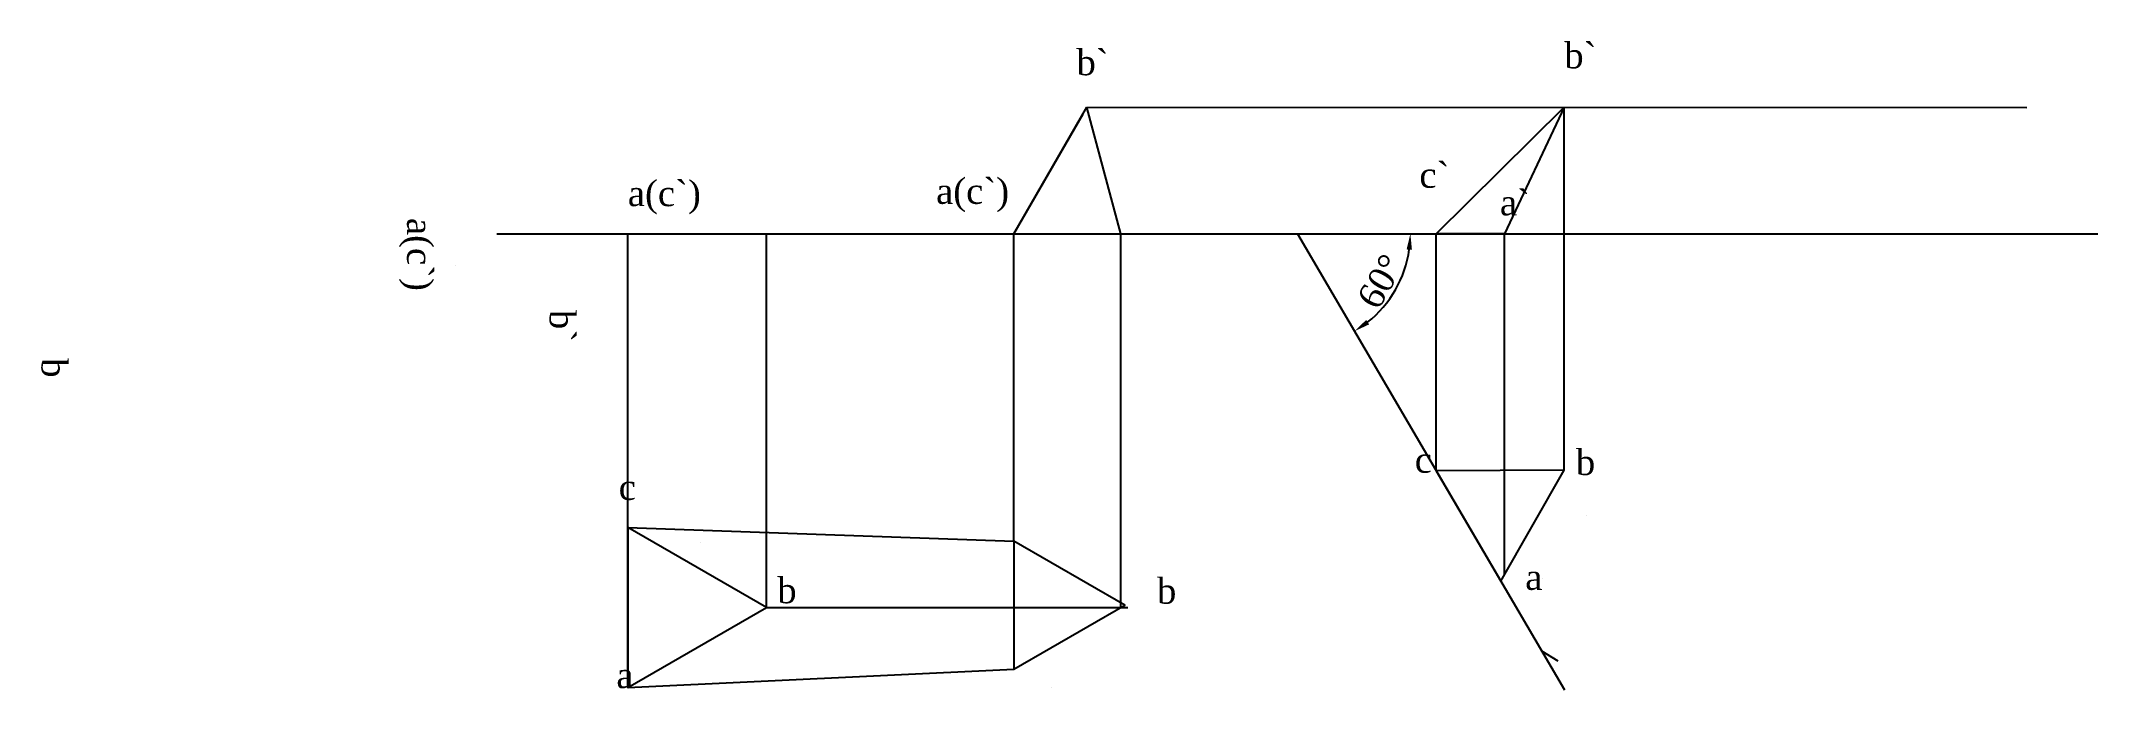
# Paper-space layout 'Layout4' of a CAD drawing. Header units: millimetres. Extents: x -55 to 266, y 44 to 145.
import ezdxf

# ---------------------------------------------------------------- set-up
doc = ezdxf.new("R2010")
doc.units = ezdxf.units.MM
doc.layers.add('PROJECTION LINE', color=250, linetype='Continuous')
doc.layers.add('VISIBLE LINE', color=250, linetype='Continuous', plot=False)
doc.styles.get("Standard").update_dxf_attribs({"font": 'times.ttf', "height": 4})
doc.dimstyles.new('ISO-25', dxfattribs={"dimtxt": 2.5, "dimasz": 2.5, "dimexe": 1.25, "dimexo": 0.625, "dimtad": 1, "dimtoh": 1, "dimtxsty": 'Standard', "dimcen": 2.5, "dimadec": 0, "dimazin": 0, "dimtfac": 1, "dimtmove": 0, "dimatfit": 3, "dimfxl": 1, "dimarcsym": 0})

# ---------------------------------------------------------------- blocks, each defined once
blk = doc.blocks.new('*D29')
at = {"layer": 'Defpoints', "color": 0, "transparency": 16777216}
for p in [(16.41, 115.12), (141.41, 115.12), (266.41, 115.12), (154.97, 103.83), (183.1, 43.84)]:
    blk.add_point(p, dxfattribs=at)
at = {"layer": 'VISIBLE LINE', "color": 0, "lineweight": -2, "transparency": 16777216}
blk.add_arc((141.41, 115.12), 17.65, 308.4452, 351.8789, dxfattribs=at)
at = {"layer": 'VISIBLE LINE', "color": 0, "transparency": 16777216}
for points in [[(158.47, 112.66), (159.3, 112.6), (159.06, 115.12)], [(152.62, 100.95), (152.15, 101.64), (150.32, 99.88)]]:
    blk.add_solid(points, dxfattribs=at)
at = {"layer": 'VISIBLE LINE', "color": 0, "transparency": 16777216, "insert": (154.41, 107.66), "char_height": 4, "attachment_point": 5, "rotation": 60.162}
blk.add_mtext('60°', dxfattribs=at)

psp = doc.layouts.new('Layout4')

# ---------------------------------------------------------------- linework, layer by layer
at = {"layer": 'Defpoints'}
for p, q in [((16.408, 115.122), (266.408, 115.122)), ((9.947, 110.102), (9.947, 110.102))]:
    psp.add_line(p, q, dxfattribs=at)
at = {"layer": 'PROJECTION LINE'}
for p, q in [((113.842, 115.122), (108.554, 134.906)), ((108.554, 134.906), (255.328, 134.859)), ((97.137, 115.122), (107.957, 133.863)), ((163.072, 115.122), (183.09, 134.882)), ((183.09, 134.882), (173.78, 115.122)), ((183.072, 78.197), (183.09, 134.882)), ((36.867, 115.122), (58.517, 115.122)), ((163.072, 78.084), (163.072, 115.122)), ((173.78, 115.122), (163.072, 115.122)), ((173.763, 61.862), (173.78, 115.122)), ((179.534, 49.939), (182.09, 48.369))]:
    psp.add_line(p, q, dxfattribs=at)
at = {"layer": 'VISIBLE LINE'}
for p, q in [((97.132, 115.122), (108.554, 134.906)), ((97.132, 115.122), (107.957, 133.871)), ((97.132, 115.113), (107.957, 133.863)), ((36.867, 69.222), (36.867, 115.122)), ((36.867, 115.122), (58.517, 115.122)), ((36.867, 115.113), (58.517, 115.113)), ((58.517, 56.722), (58.517, 115.122)), ((97.132, 67.075), (97.132, 115.122)), ((113.842, 56.722), (113.842, 115.122)), ((141.408, 115.122), (183.099, 43.844)), ((186.621, 71.123), (186.621, 71.123)), ((186.621, 71.123), (186.621, 71.123)), ((36.867, 44.222), (36.867, 69.222)), ((36.867, 69.222), (36.867, 44.222)), ((36.867, 44.222), (36.867, 69.222)), ((36.867, 44.222), (36.867, 69.222)), ((36.867, 69.222), (97.132, 67.075)), ((48.16, 66.918), (48.16, 66.918)), ((178.663, 61.862), (178.663, 61.862)), ((178.663, 61.862), (178.663, 61.862)), ((179.651, 61.306), (179.651, 61.306)), ((179.651, 61.306), (179.651, 61.306)), ((58.517, 56.722), (114.93, 56.722)), ((36.867, 44.222), (97.132, 47.075)), ((102.972, 44.222), (102.972, 44.222)), ((102.972, 44.222), (102.972, 44.222))]:
    psp.add_line(p, q, dxfattribs=at)
for points in [[(163.072, 78.084), (173.17, 60.82), (183.072, 78.197)], [(36.867, 69.222), (36.867, 44.222), (58.517, 56.722)], [(97.132, 67.075), (97.132, 47.075), (114.452, 57.075)]]:
    psp.add_lwpolyline(points, close=True, dxfattribs=at)

# ---------------------------------------------------------------- texts
at = {"layer": 'PROJECTION LINE'}
for s, p in [('b`', (183.092, 140.962)), ('b`', (106.918, 139.885)), ('c`', (160.461, 122.293)), ('a(c`)', (84.998, 119.78)), ('a`', (173.038, 117.985)), ('c', (159.742, 77.777)), ('b', (184.896, 77.418)), ('b', (119.495, 57.313)), ('a', (176.991, 59.468))]:
    psp.add_text(s, height=4, dxfattribs=at).set_placement(p)
for s, p in [('a(c`)', (2.393, 117.583)), ('b`', (24.651, 103.209)), ('b', (-54.689, 95.663))]:
    psp.add_text(s, height=4, rotation=270, dxfattribs=at).set_placement(p)
at = {"layer": 'VISIBLE LINE'}
for s, p in [('a(c`)', (36.867, 119.425)), ('c', (35.431, 73.525)), ('b', (60.197, 57.389)), ('a', (35.072, 44.121))]:
    psp.add_text(s, height=4, dxfattribs=at).set_placement(p)

# ---------------------------------------------------------------- dimensions: what is measured, and where the dimension line sits
dim = psp.add_angular_dim_2l(base=(154.973, 103.826), line1=((141.408, 115.122), (183.099, 43.844)), line2=((16.408, 115.122), (266.408, 115.122)), dimstyle='ISO-25', dxfattribs=at)
dim.commit()
dim.dimension.update_dxf_attribs({"geometry": '*D29', "text_midpoint": (154.413, 107.662)})

doc.saveas('drawing.dxf')
